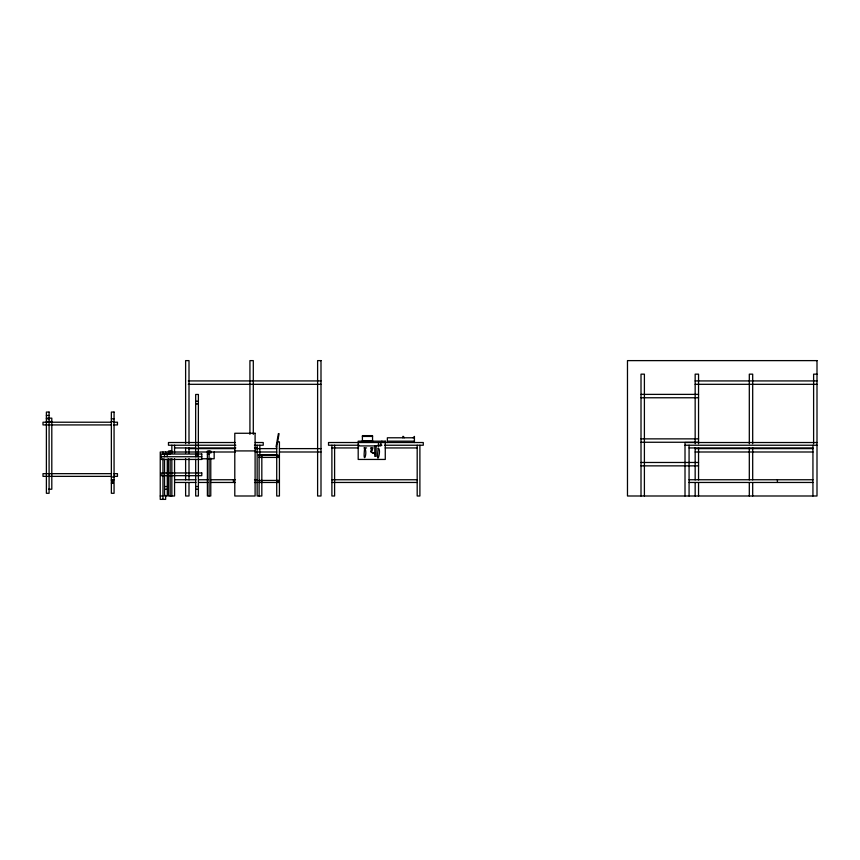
<?xml version="1.0" encoding="UTF-8"?>
<svg xmlns="http://www.w3.org/2000/svg" width="860" height="860" viewBox="0 0 860 860"><rect width="100%" height="100%" fill="white"/><g stroke="black" fill="none" stroke-linecap="round" stroke-linejoin="round"><path stroke-width="1.29" d="M276.716 447.017L279.07 433.687L278.404 433.569L276.049 446.899L276.716 447.017L276.716 495.994L279.425 495.994L279.425 441.846L277.629 441.846M375.498 453.295L375.498 453.295A6.429 6.429 0 0 1 370.907 451.414L370.671 451.65A6.772 6.772 0 0 0 375.454 453.628M817 374.154L813.614 374.154L813.614 443.781M188.297 380.926L320.995 380.926M695.159 380.926L817 380.926M188.297 384.312L320.995 384.312M695.159 384.312L817 384.312M641.012 394.385L698.546 394.385M641.012 397.771L698.546 397.771M195.682 401.233L198.391 401.233M195.682 403.942L198.391 403.942M46.386 415.444L49.095 415.444M46.386 418.154L51.804 418.154L51.804 489.222L48.547 489.222M46.386 418.831L49.095 418.831M111.359 418.831L114.068 418.831M46.386 421.54L51.804 421.54M111.359 421.54L114.068 421.54M111.359 422.217L43 422.217L43 424.926L111.359 424.926M113.466 422.217L117.454 422.217L117.454 424.926L113.466 424.926M362.404 436.428L372.552 436.428M414.423 437.783L387.355 437.783L387.355 442.524M641.012 438.869L698.546 438.869M362.404 440.9L372.552 440.9M387.355 441.169L414.423 441.169M641.012 442.255L698.546 442.255M235.199 442.524L168.463 442.524L168.463 445.233L235.823 445.233M255.226 442.524L263.235 442.524L263.235 445.233L254.474 445.233M817 442.524L685.011 442.524L685.011 495.994M359.211 445.233L328.52 445.233L328.52 442.524L423.281 442.524L423.281 445.233L384.57 445.233M377.895 445.233L381.904 445.233M685.011 445.233L817 445.233M358.19 445.91L380.873 445.91L380.873 442.524M174.558 447.942L195.865 447.942M198.531 447.942L235.823 447.942M254.474 447.942L257.14 447.942M331.895 447.942L358.577 447.942M363.909 447.942L366.575 447.942M370.574 447.942L373.229 447.942M385.215 447.942L417.186 447.942M689.075 447.942L812.937 447.942M188.297 448.619L235.361 448.619M255.291 448.619L276.759 448.619M279.425 448.619L320.995 448.619M695.159 448.619L813.022 448.619M234.791 450.919L255.097 450.919M171.85 451.048L168.463 451.048L168.463 454.198L170.162 454.198L170.162 451.048M235.361 451.994L160.239 452.027L160.239 499.38L165.657 499.38L165.657 495.381M255.291 451.994L276.759 451.994M279.425 451.994L320.995 451.994M695.159 451.994L813.022 451.994M207.389 454.198L209.077 454.198M276.716 454.704L258.441 454.704L258.441 455.381L279.425 455.381M161.11 456.735L201.777 456.735M259.118 457.412L279.425 457.412M209.077 458.767L210.775 458.767M202.218 458.767L214.161 458.767L214.161 451.994M641.012 462.476L698.546 462.476M641.012 465.862L698.546 465.862M111.359 473.656L43 473.656L43 476.365L111.359 476.365M113.466 473.656L117.454 473.656L117.454 476.365L113.466 476.365M111.359 477.042L114.068 477.042M111.359 479.751L114.068 479.751M174.558 479.751L195.972 479.751M198.649 479.751L208.023 479.751M210.7 479.751L235.253 479.751M254.506 479.751L257.14 479.751M331.895 479.751L417.186 479.751M689.075 479.751L812.937 479.751M111.359 480.428L113.165 480.428M259.118 480.428L279.425 480.428M174.558 482.46L195.972 482.46M198.649 482.46L208.023 482.46M210.7 482.46L235.253 482.46M254.506 482.46L257.14 482.46M259.118 482.46L279.425 482.46M331.895 482.46L417.186 482.46M689.075 482.46L812.937 482.46M111.359 483.137L113.165 483.137M164.55 486.523L167.259 486.523M195.682 486.523L198.391 486.523M164.55 489.222L167.259 489.222M195.682 489.222L198.391 489.222M160.239 495.994L162.948 495.994M812.937 445.233L812.937 495.994M777.408 479.751L777.408 482.46M752.693 443.781L752.693 374.154L749.307 374.154L749.307 443.781M752.693 447.791L752.693 479.934M752.693 482.611L752.693 495.994M749.307 447.791L749.307 479.934M749.307 482.611L749.307 495.994M698.546 443.781L698.546 374.154L695.159 374.154L695.159 443.781M698.546 447.791L698.546 479.934M698.546 482.611L698.546 495.994M695.159 447.791L695.159 479.934M695.159 482.611L695.159 495.994M689.075 445.233L689.075 495.994M644.398 495.994L644.398 374.154L641.012 374.154L641.012 495.994M419.895 445.233L419.895 495.994L417.186 495.994L417.186 445.233M414.423 442.524L414.423 436.428L413.069 437.783M404.178 437.783L403.501 436.428L402.824 436.428L402.824 437.783M381.883 441.169L381.883 441.846M378.497 442.524L378.497 445.91M372.552 441.707L372.552 435.622L362.404 435.622L362.404 441.707M362.598 441.169L362.598 441.846M334.604 445.233L334.604 495.994L331.895 495.994L331.895 445.233M279.091 455.381L279.091 457.412M279.091 480.428L279.091 482.46M277.06 455.381L277.06 457.412M277.06 480.428L277.06 482.46M261.827 455.381L261.827 495.994L257.14 495.994L257.14 445.233M261.494 455.381L261.494 457.412M261.494 480.428L261.494 482.46M259.849 445.233L259.849 455.918M259.462 455.381L259.462 457.412M259.462 480.428L259.462 482.46M259.118 455.381L259.118 495.994M253.302 434.343L253.302 360.619L249.927 360.619L249.927 434.343M233.447 479.751L233.447 482.46M210.775 453.145L210.775 451.048L207.389 451.048L207.389 495.994L210.775 495.994L210.775 458.111M209.077 451.048L209.077 495.994M198.338 456.735L198.391 394.46L195.682 394.46L195.628 456.735M198.391 458.348L198.391 495.994L195.682 495.994L195.682 459.24M197.037 454.026L197.037 456.735M189.006 443.717L189.006 360.619L185.62 360.619L185.62 443.717M189.006 447.737L189.006 453.102M189.006 458.466L189.006 479.912M189.006 482.589L189.006 495.994L185.62 495.994L185.62 482.589M185.62 447.737L185.62 453.102M185.62 458.466L185.62 479.912M174.558 445.233L174.558 453.241M174.558 458.584L174.558 495.994L168.463 495.994L168.463 458.767M171.85 445.233L171.85 453.241M171.85 458.584L171.85 495.994M170.162 458.767L170.162 495.994M167.259 454.026L167.205 456.735M167.259 459.154L167.259 495.994L164.55 495.994L164.55 459.154M165.657 452.027L165.657 454.284M164.55 454.026L164.496 456.735M162.948 452.027L162.948 454.284M162.948 458.348L162.948 499.38M112.714 480.428L112.714 483.137M364.64 448.189C362.49 466.894 368.069 452.854 364.672 448.103M371.402 448.189C369.714 455.596 374.637 447.92 371.434 448.103M378.174 448.189C375.616 469.807 382.066 449.49 378.174 448.189M320.995 360.619L317.609 360.619L317.609 495.994L320.995 495.994L320.995 360.619M817 360.619L627.478 360.619L627.478 495.994L817 495.994L817 360.619M49.095 412.058L46.386 412.058L46.386 493.285L49.095 493.285L49.095 412.058M114.068 412.058L111.359 412.058L111.359 493.285L114.068 493.285L114.068 412.058M255.097 433.268L234.791 433.268L234.791 495.994L255.097 495.994L255.097 433.268M385.269 441.169L358.19 441.169L358.19 459.444L385.269 459.444L385.269 441.169M376.132 446.19L374.777 446.19L374.777 456.337L376.132 456.337L376.132 446.19M201.777 454.026L161.11 454.026L161.164 459.444L201.777 459.444L201.777 454.026M201.777 472.978L161.164 472.978L161.164 475.688L201.777 475.688L201.777 472.978"/></g></svg>
